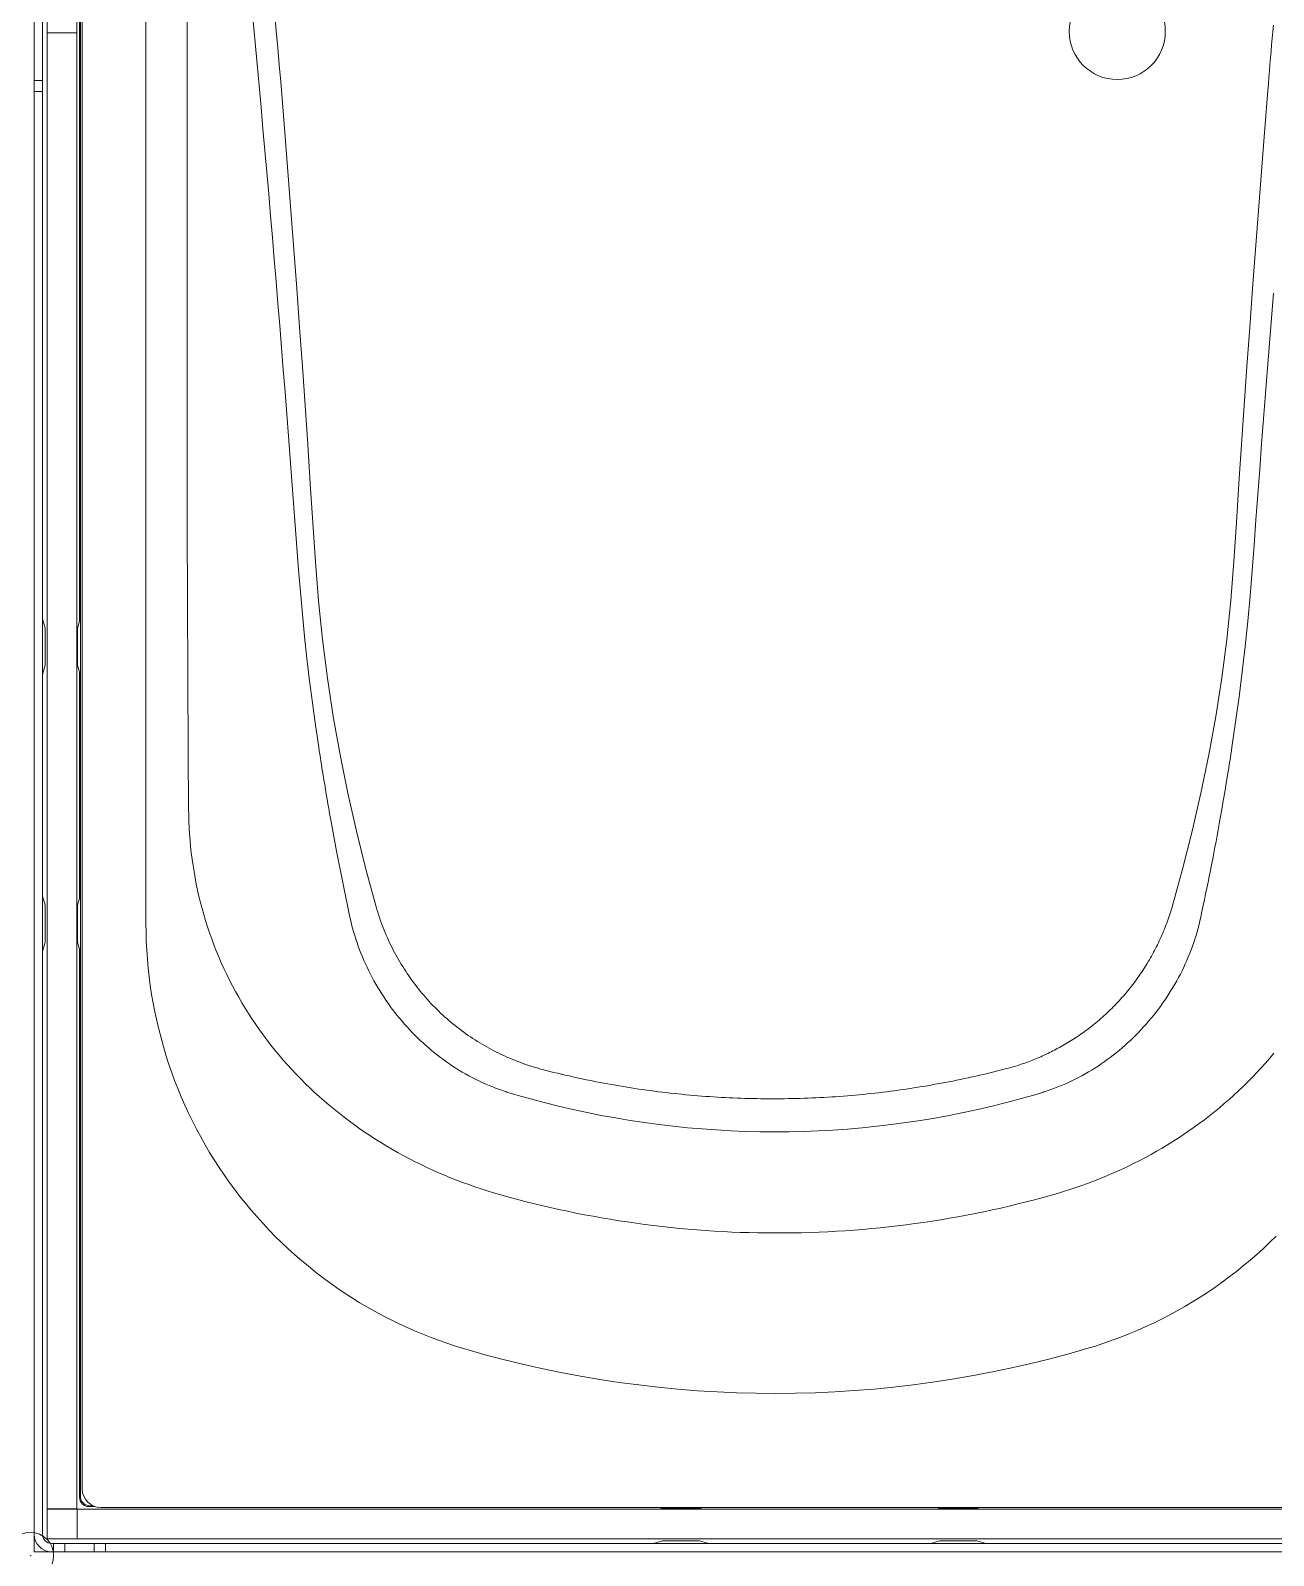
# Model space of a CAD drawing. Units: millimetres at full size, sheet at 1:50. Extents: x -18962 to 31470, y -20980 to 29837.
# Drawn here: x -18445 to -17772, y 20502 to 21327 of the extents above; entities that cross this region are included whole.
import ezdxf

# ---------------------------------------------------------------- set-up
doc = ezdxf.new("R2010")
doc.units = ezdxf.units.MM
doc.header["$LTSCALE"] = 50
doc.header["$PDMODE"] = 32
doc.header["$PDSIZE"] = 25
doc.linetypes.add('DASHED1', pattern=[1.8, 1.2, -0.6])
for name, color, linetype, lineweight in [('0-0', 4, 'DASHED1', 9), ('0-1', 6, 'Continuous', 9), ('0-4', 6, 'Continuous', 9), ('0-5', 6, 'Continuous', 9), ('0-6', 6, 'Continuous', 9)]:
    doc.layers.add(name, color=color, linetype=linetype, lineweight=lineweight)

# ---------------------------------------------------------------- blocks, each defined once
blk = doc.blocks.new('UB(1)')
at = {"layer": '0-1'}
blk.add_line((-92.8, -4408.5), (3602.2, -4408.5), dxfattribs=at)
for points in [[(3667.2, 3585.3), (3667.2, -4412.2), (3747.2, -4412.2), (3747.2, 3585.3)], [(3747.2, -4413.5), (-2329.1, -4413.5), (-2329.1, -4493.5), (3747.2, -4493.5)]]:
    blk.add_lwpolyline(points, close=True, dxfattribs=at)
blk.add_lwpolyline([(3652.2, -4358.5), (3652.2, 3361.5), (3647.2, 3366.5)], dxfattribs=at)
blk.add_arc((3602.2, -4358.5), 50, 270, 0, dxfattribs=at)
blk.add_point((3792.2, -4538.5), dxfattribs=at)
at = {"layer": '0-4'}
for p, q in [((-1329.1, -4413.5), (3665.9, -4413.5)), ((3665.9, -4413.5), (3665.9, -4493.5)), ((3665.9, -4493.5), (-1329.1, -4493.5))]:
    blk.add_line(p, q, dxfattribs=at)
blk.add_lwpolyline([(3747.2, -4493.5), (3747.2, -4413.5), (-2329.1, -4413.5), (-2329.1, -4493.5)], close=True, dxfattribs=at)
at = {"layer": '0-5'}
for p, q in [((3667.2, -417.2), (3747.2, -417.2)), ((3667.2, -4412.2), (3667.2, -417.2)), ((3747.2, -417.2), (3747.2, -4412.2)), ((3667.2, -4412.2), (3747.2, -4412.2))]:
    blk.add_line(p, q, dxfattribs=at)
blk.add_lwpolyline([(3747.2, 3585.3), (3667.2, 3585.3), (3667.2, -4412.2), (3747.2, -4412.2)], close=True, dxfattribs=at)
at = {"layer": '0-6'}
for p, q in [((3782.2, 3701.5), (3782.2, -4528.5)), ((3759.7, 3654), (3759.7, -413.5)), ((3782.2, 3654), (3782.2, -413.5)), ((3652.2, -4358.5), (3652.2, 3361.5)), ((3652.2, 3361.5), (3652.2, -4358.5)), ((3657.4, 3369), (3657.4, -413.5)), ((3659.7, 1183.6), (3659.7, -413.5)), ((3368.7, -126), (3368.8, -413.5)), ((3480.1, -413.5), (3480, -126)), ((3127.2, -412), (3131.1, -366.2)), ((430, -396.4), (431.6, -414)), ((3123.2, -457.8), (3127.2, -412)), ((3190.1, -385.2), (3184.6, -443.5)), ((431.6, -414), (433.2, -431.7)), ((433.2, -431.7), (434.7, -449.3)), ((434.7, -449.3), (436.2, -467)), ((3184.6, -443.5), (3179.2, -501.6)), ((3368.8, -413.5), (3368.8, -638.5)), ((3480, -1423.5), (3480.1, -413.5)), ((3657.4, -4378.7), (3657.4, -413.5)), ((3659.7, -2010.5), (3659.7, -413.5)), ((3759.7, -4481), (3759.7, -413.5)), ((3782.2, -4481), (3782.2, -413.5)), ((436.2, -467), (437.7, -484.8)), ((437.7, -484.8), (439.2, -502.5)), ((3119.3, -503.6), (3123.2, -457.8)), ((439.2, -502.5), (440.6, -520.3)), ((440.6, -520.3), (442, -538)), ((3115.4, -549.4), (3119.3, -503.6)), ((3179.2, -501.6), (3173.9, -559.8)), ((442, -538), (443.3, -555.7)), ((443.3, -555.7), (444.7, -573.4)), ((444.7, -573.4), (447.4, -607.7)), ((3111.6, -595.2), (3115.4, -549.4)), ((3173.9, -559.8), (3168.6, -618.1)), ((3759.7, -546), (3782.2, -546)), ((3759.7, -576), (3782.2, -576)), ((447.4, -607.7), (450, -642.1)), ((3107.9, -641), (3111.6, -595.2)), ((3168.6, -618.1), (3163.3, -676.7)), ((450, -642.1), (452.8, -676.7)), ((3104.2, -686.8), (3107.9, -641)), ((3368.8, -638.5), (3368.7, -1423.5)), ((452.8, -676.7), (453.6, -687)), ((453.6, -687), (462, -792.5)), ((3095.9, -792.4), (3104.2, -686.8)), ((3163.3, -676.7), (3158.1, -735.3)), ((3158.1, -735.3), (3152.9, -794.2)), ((462, -792.5), (470.2, -898.1)), ((3087.7, -898), (3095.9, -792.4)), ((3152.9, -794.2), (3147.8, -853.1)), ((3147.8, -853.1), (3142.7, -912.3)), ((470.2, -898.1), (478.3, -1003.7)), ((3079.7, -1003.6), (3087.7, -898)), ((3142.7, -912.3), (3137.7, -971.5)), ((3137.7, -971.5), (3132.7, -1030.9)), ((478.3, -1003.7), (486.1, -1109.3)), ((3071.9, -1109.3), (3079.7, -1003.6)), ((3132.7, -1030.9), (3127.7, -1090.4)), ((486.1, -1109.3), (493.8, -1214.9)), ((3064.3, -1214.9), (3071.9, -1109.3)), ((3127.7, -1090.4), (3122.8, -1150)), ((434.8, -1189.2), (429.2, -1121.4)), ((3122.8, -1150), (3117.9, -1209.6)), ((440.3, -1257.1), (434.8, -1189.2)), ((493.8, -1214.9), (501.3, -1320.4)), ((3056.8, -1320.5), (3064.3, -1214.9)), ((3117.9, -1209.6), (3113.1, -1269.4)), ((445.7, -1325.1), (440.3, -1257.1)), ((3113.1, -1269.4), (3108.3, -1329.3)), ((501.3, -1320.4), (508.7, -1426)), ((3049.5, -1426.2), (3056.8, -1320.5)), ((451.1, -1393.3), (445.7, -1325.1)), ((3108.3, -1329.3), (3103.6, -1389.2)), ((456.4, -1461.5), (451.1, -1393.3)), ((3103.6, -1389.2), (3098.9, -1449.3)), ((508.7, -1426), (515.9, -1531.6)), ((3042.3, -1531.8), (3049.5, -1426.2)), ((3368.7, -1423.5), (3368.6, -1486)), ((461.7, -1529.8), (456.4, -1461.5)), ((3098.9, -1449.3), (3094.2, -1509.3)), ((3094.2, -1509.3), (3089.6, -1569.4)), ((3368.6, -1486), (3368.6, -1548.5)), ((466.9, -1598.3), (461.7, -1529.8)), ((515.9, -1531.6), (523, -1637.2)), ((3035.3, -1637.4), (3042.3, -1531.8)), ((3368.4, -1752.4), (3368.6, -1548.5)), ((472.1, -1666.8), (466.9, -1598.3)), ((3089.6, -1569.4), (3085, -1629.5)), ((523, -1637.2), (529.9, -1742.8)), ((3028.3, -1743), (3035.3, -1637.4)), ((3085, -1629.5), (3080.5, -1689.7)), ((477.3, -1735.4), (472.1, -1666.8)), ((3080.5, -1689.7), (3076, -1749.9)), ((482.3, -1804.1), (477.3, -1735.4)), ((529.9, -1742.8), (536.8, -1848.4)), ((3021.5, -1848.7), (3028.3, -1743)), ((3076, -1749.9), (3071.6, -1810)), ((3367.9, -1956.2), (3368.4, -1752.4)), ((487.4, -1872.7), (482.3, -1804.1)), ((3071.6, -1810), (3067.1, -1870.3)), ((536.8, -1848.4), (545, -1953.8)), ((3013.4, -1954.1), (3021.5, -1848.7)), ((493, -1941.3), (487.4, -1872.7)), ((3067.1, -1870.3), (3062.2, -1930.5)), ((3062.2, -1930.5), (3056.8, -1990.6)), ((499.4, -2009.8), (493, -1941.3)), ((545, -1953.8), (555.9, -2058.8)), ((3002.6, -2059.1), (3013.4, -1954.1)), ((3367, -2160), (3367.9, -1956.2)), ((506.5, -2078.2), (499.4, -2009.8)), ((3056.8, -1990.6), (3050.8, -2050.8)), ((3664.7, -2028.5), (3657.7, -2003.5)), ((3752.2, -2028.5), (3759.7, -2003.5)), ((555.9, -2058.8), (569.4, -2163.4)), ((2989.2, -2163.7), (3002.6, -2059.1)), ((3050.8, -2050.8), (3044.3, -2110.9)), ((3664.7, -2028.5), (3664.7, -2128.5)), ((514.3, -2146.5), (506.5, -2078.2)), ((3044.3, -2110.9), (3037.1, -2170.9)), ((3664.7, -2128.5), (3657.7, -2153.5)), ((3752.2, -2128.5), (3759.7, -2153.5)), ((522.8, -2214.8), (514.3, -2146.5)), ((569.4, -2163.4), (585.7, -2267.6)), ((2973.1, -2267.9), (2989.2, -2163.7)), ((3037.1, -2170.9), (3029.5, -2231)), ((3365.9, -2363.5), (3367, -2160)), ((3659.7, -2760.5), (3659.7, -2146.4)), ((532, -2282.9), (522.8, -2214.8)), ((585.7, -2267.6), (604.6, -2371.5)), ((2954.4, -2371.6), (2973.1, -2267.9)), ((3029.5, -2231), (3021.2, -2291)), ((541.9, -2351), (532, -2282.9)), ((3021.2, -2291), (3012.4, -2351)), ((543.3, -2360.4), (541.9, -2351)), ((3012.4, -2351), (3011, -2360.4)), ((544.8, -2369.8), (543.3, -2360.4)), ((546.2, -2379.1), (544.8, -2369.8)), ((547.7, -2388.5), (546.2, -2379.1)), ((549.2, -2397.9), (547.7, -2388.5)), ((604.6, -2371.5), (626, -2474.9)), ((2933.5, -2475), (2954.4, -2371.6)), ((3006.7, -2388.5), (3005.2, -2397.9)), ((3008.1, -2379.1), (3006.7, -2388.5)), ((3009.6, -2369.8), (3008.1, -2379.1)), ((3011, -2360.4), (3009.6, -2369.8)), ((3365.8, -2380.6), (3365.6, -2397.7)), ((3365.9, -2363.5), (3365.8, -2380.6)), ((550.7, -2407.3), (549.2, -2397.9)), ((552.2, -2416.6), (550.7, -2407.3)), ((553.7, -2426), (552.2, -2416.6)), ((557.5, -2449.3), (553.7, -2426)), ((3000.7, -2426), (2998.5, -2439)), ((3002.2, -2416.6), (3000.7, -2426)), ((3003.7, -2407.3), (3002.2, -2416.6)), ((3005.2, -2397.9), (3003.7, -2407.3)), ((3365.3, -2432), (3365.2, -2449.1)), ((3365.5, -2414.9), (3365.3, -2432)), ((3365.6, -2397.7), (3365.5, -2414.9)), ((561.4, -2472.6), (557.5, -2449.3)), ((565.4, -2495.9), (561.4, -2472.6)), ((626, -2474.9), (649.6, -2578)), ((2910.3, -2578), (2933.5, -2475)), ((2994.2, -2465), (2992, -2478.1)), ((2996.4, -2452), (2994.2, -2465)), ((2998.5, -2439), (2996.4, -2452)), ((3365, -2466.2), (3364.8, -2483.3)), ((3365.2, -2449.1), (3365, -2466.2)), ((569.4, -2519.2), (565.4, -2495.9)), ((2985.3, -2517), (2983.1, -2530)), ((2987.6, -2504.1), (2985.3, -2517)), ((2989.8, -2491.1), (2987.6, -2504.1)), ((2992, -2478.1), (2989.8, -2491.1)), ((3364.4, -2517.5), (3364.2, -2534.6)), ((3364.6, -2500.4), (3364.4, -2517.5)), ((3364.8, -2483.3), (3364.6, -2500.4)), ((573.5, -2542.4), (569.4, -2519.2)), ((576.3, -2558.2), (573.5, -2542.4)), ((579.2, -2574.1), (576.3, -2558.2)), ((2980.8, -2543), (2964.2, -2632.5)), ((2983.1, -2530), (2980.8, -2543)), ((3363.7, -2551.7), (3363, -2568.8)), ((3364.2, -2534.6), (3363.7, -2551.7)), ((582.1, -2589.9), (579.2, -2574.1)), ((585.1, -2605.8), (582.1, -2589.9)), ((649.6, -2578), (675.5, -2680.8)), ((2884.9, -2680.7), (2910.3, -2578)), ((3361.9, -2585.8), (3360.6, -2602.9)), ((3363, -2568.8), (3361.9, -2585.8)), ((588.1, -2621.6), (585.1, -2605.8)), ((591.1, -2637.4), (588.1, -2621.6)), ((594.1, -2653.2), (591.1, -2637.4)), ((2964.2, -2632.5), (2946.6, -2721.7)), ((3357.2, -2636.8), (3355, -2653.8)), ((3359, -2619.9), (3357.2, -2636.8)), ((3360.6, -2602.9), (3359, -2619.9)), ((597.2, -2669), (594.1, -2653.2)), ((600.3, -2684.8), (597.2, -2669)), ((675.5, -2680.8), (703.9, -2783.2)), ((2857.1, -2783), (2884.9, -2680.7)), ((3352.6, -2670.7), (3349.9, -2687.5)), ((3355, -2653.8), (3352.6, -2670.7)), ((603.5, -2700.5), (600.3, -2684.8)), ((606.6, -2716.3), (603.5, -2700.5)), ((609.8, -2732.1), (606.6, -2716.3)), ((2946.6, -2721.7), (2928, -2810.6)), ((3343.7, -2721.1), (3340.2, -2737.8)), ((3347, -2704.3), (3343.7, -2721.1)), ((3349.9, -2687.5), (3347, -2704.3)), ((613.1, -2747.8), (609.8, -2732.1)), ((616.4, -2763.5), (613.1, -2747.8)), ((619.7, -2779.3), (616.4, -2763.5)), ((3336.4, -2754.4), (3332.4, -2771)), ((3340.2, -2737.8), (3336.4, -2754.4)), ((3664.7, -2778.5), (3657.7, -2753.5)), ((3752.2, -2778.5), (3759.7, -2753.5)), ((623, -2795), (619.7, -2779.3)), ((626.4, -2810.7), (623, -2795)), ((703.9, -2783.2), (705.5, -2788.7)), ((705.5, -2788.7), (707.2, -2794.2)), ((707.2, -2794.2), (709, -2799.7)), ((709, -2799.7), (710.8, -2805.2)), ((710.8, -2805.2), (712.6, -2810.7)), ((2848.3, -2811.2), (2850.6, -2804.2)), ((2850.6, -2804.2), (2852.8, -2797.2)), ((2852.8, -2797.2), (2855, -2790.1)), ((2855, -2790.1), (2857.1, -2783)), ((3323.4, -2803.9), (3318.5, -2820.2)), ((3328, -2787.5), (3323.4, -2803.9)), ((3332.4, -2771), (3328, -2787.5)), ((3664.7, -2778.5), (3664.7, -2878.5)), ((628.6, -2820.6), (626.4, -2810.7)), ((631, -2830.6), (628.6, -2820.6)), ((633.5, -2840.5), (631, -2830.6)), ((636.3, -2850.3), (633.5, -2840.5)), ((712.6, -2810.7), (714.5, -2816.1)), ((714.5, -2816.1), (716.4, -2821.6)), ((716.4, -2821.6), (718.4, -2827)), ((718.4, -2827), (720.5, -2832.4)), ((720.5, -2832.4), (722.5, -2837.8)), ((722.5, -2837.8), (724.7, -2843.1)), ((724.7, -2843.1), (726.9, -2848.5)), ((2832.7, -2852.7), (2835.5, -2845.9)), ((2835.5, -2845.9), (2838.2, -2839)), ((2838.2, -2839), (2840.8, -2832.1)), ((2840.8, -2832.1), (2843.4, -2825.2)), ((2843.4, -2825.2), (2845.9, -2818.2)), ((2845.9, -2818.2), (2848.3, -2811.2)), ((2920.8, -2840.4), (2918.1, -2850.3)), ((2923.4, -2830.5), (2920.8, -2840.4)), ((2925.8, -2820.5), (2923.4, -2830.5)), ((2928, -2810.6), (2925.8, -2820.5)), ((3313.4, -2836.5), (3307.8, -2853)), ((3318.5, -2820.2), (3313.4, -2836.5)), ((3479.7, -2851.9), (3479.9, -2827.7)), ((639.2, -2860.2), (636.3, -2850.3)), ((642.2, -2870), (639.2, -2860.2)), ((645.4, -2879.7), (642.2, -2870)), ((648.8, -2889.4), (645.4, -2879.7)), ((726.9, -2848.5), (729.1, -2853.8)), ((729.1, -2853.8), (731.4, -2859.1)), ((731.4, -2859.1), (733.7, -2864.4)), ((733.7, -2864.4), (736.1, -2869.6)), ((736.1, -2869.6), (738.5, -2874.9)), ((738.5, -2874.9), (741, -2880.1)), ((741, -2880.1), (743.5, -2885.3)), ((743.5, -2885.3), (746, -2890.5)), ((2814.2, -2893.1), (2817.5, -2886.4)), ((2817.5, -2886.4), (2820.7, -2879.8)), ((2820.7, -2879.8), (2823.8, -2873.1)), ((2823.8, -2873.1), (2826.8, -2866.3)), ((2826.8, -2866.3), (2829.8, -2859.6)), ((2829.8, -2859.6), (2832.7, -2852.7)), ((2908.9, -2879.7), (2905.6, -2889.4)), ((2912.2, -2869.9), (2908.9, -2879.7)), ((2915.2, -2860.1), (2912.2, -2869.9)), ((2918.1, -2850.3), (2915.2, -2860.1)), ((3295.9, -2885.7), (3289.6, -2901.9)), ((3302, -2869.4), (3295.9, -2885.7)), ((3307.8, -2853), (3302, -2869.4)), ((3477.8, -2900), (3479, -2876)), ((3479, -2876), (3479.7, -2851.9)), ((3664.7, -2878.5), (3657.7, -2903.5)), ((3752.2, -2878.5), (3759.7, -2903.5)), ((652.4, -2899.1), (648.8, -2889.4)), ((656.1, -2908.6), (652.4, -2899.1)), ((660, -2918.2), (656.1, -2908.6)), ((664, -2927.6), (660, -2918.2)), ((668.2, -2937), (664, -2927.6)), ((746, -2890.5), (748.6, -2895.6)), ((748.6, -2895.6), (751.3, -2900.7)), ((751.3, -2900.7), (754, -2905.8)), ((754, -2905.8), (756.7, -2910.9)), ((756.7, -2910.9), (759.5, -2915.9)), ((759.5, -2915.9), (762.4, -2921)), ((762.4, -2921), (765.3, -2926)), ((765.3, -2926), (768.2, -2930.9)), ((2793, -2932), (2796.7, -2925.6)), ((2796.7, -2925.6), (2800.3, -2919.2)), ((2800.3, -2919.2), (2803.9, -2912.7)), ((2803.9, -2912.7), (2807.4, -2906.2)), ((2807.4, -2906.2), (2810.8, -2899.7)), ((2810.8, -2899.7), (2814.2, -2893.1)), ((2890.4, -2927.6), (2886.2, -2937)), ((2894.4, -2918.1), (2890.4, -2927.6)), ((2898.3, -2908.6), (2894.4, -2918.1)), ((2902, -2899), (2898.3, -2908.6)), ((2905.6, -2889.4), (2902, -2899)), ((3282.9, -2918), (3276, -2934)), ((3289.6, -2901.9), (3282.9, -2918)), ((3473.9, -2948.1), (3476.1, -2924.1)), ((3476.1, -2924.1), (3477.8, -2900)), ((3659.7, -4381), (3659.7, -2896.4)), ((672.5, -2946.4), (668.2, -2937)), ((677, -2955.6), (672.5, -2946.4)), ((681.6, -2964.8), (677, -2955.6)), ((686.4, -2973.9), (681.6, -2964.8)), ((768.2, -2930.9), (771.2, -2935.9)), ((771.2, -2935.9), (774.2, -2940.8)), ((774.2, -2940.8), (777.2, -2945.7)), ((777.2, -2945.7), (780.3, -2950.5)), ((780.3, -2950.5), (783.5, -2955.4)), ((783.5, -2955.4), (786.7, -2960.2)), ((786.7, -2960.2), (789.9, -2965)), ((789.9, -2965), (793.2, -2969.7)), ((793.2, -2969.7), (796.5, -2974.4)), ((2764.8, -2975.4), (2769.1, -2969.4)), ((2769.1, -2969.4), (2773.2, -2963.2)), ((2773.2, -2963.2), (2777.3, -2957.1)), ((2777.3, -2957.1), (2781.3, -2950.9)), ((2781.3, -2950.9), (2785.3, -2944.6)), ((2785.3, -2944.6), (2789.2, -2938.3)), ((2789.2, -2938.3), (2793, -2932)), ((2872.8, -2964.8), (2868, -2973.9)), ((2877.4, -2955.6), (2872.8, -2964.8)), ((2881.9, -2946.3), (2877.4, -2955.6)), ((2886.2, -2937), (2881.9, -2946.3)), ((3261.4, -2965.6), (3253.7, -2981.2)), ((3268.8, -2949.9), (3261.4, -2965.6)), ((3276, -2934), (3268.8, -2949.9)), ((3471.2, -2972.1), (3473.9, -2948.1)), ((691.3, -2982.9), (686.4, -2973.9)), ((696.3, -2991.9), (691.3, -2982.9)), ((701.5, -3000.8), (696.3, -2991.9)), ((706.9, -3009.6), (701.5, -3000.8)), ((712.3, -3018.3), (706.9, -3009.6)), ((796.5, -2974.4), (799.9, -2979.1)), ((799.9, -2979.1), (803.3, -2983.8)), ((803.3, -2983.8), (806.7, -2988.4)), ((806.7, -2988.4), (810.2, -2993)), ((810.2, -2993), (813.7, -2997.5)), ((813.7, -2997.5), (817.3, -3002.1)), ((817.3, -3002.1), (820.9, -3006.6)), ((820.9, -3006.6), (824.6, -3011)), ((824.6, -3011), (828.3, -3015.5)), ((2733.3, -3016.4), (2738, -3010.7)), ((2738, -3010.7), (2742.6, -3005)), ((2742.6, -3005), (2747.2, -2999.1)), ((2747.2, -2999.1), (2751.7, -2993.3)), ((2751.7, -2993.3), (2756.2, -2987.4)), ((2756.2, -2987.4), (2760.5, -2981.4)), ((2760.5, -2981.4), (2764.8, -2975.4)), ((2847.5, -3009.5), (2842, -3018.2)), ((2852.8, -3000.7), (2847.5, -3009.5)), ((2858, -2991.9), (2852.8, -3000.7)), ((2863.1, -2982.9), (2858, -2991.9)), ((2868, -2973.9), (2863.1, -2982.9)), ((3237.5, -3012), (3229, -3027.2)), ((3245.7, -2996.7), (3237.5, -3012)), ((3253.7, -2981.2), (3245.7, -2996.7)), ((3464.5, -3019.8), (3468.1, -2996)), ((3468.1, -2996), (3471.2, -2972.1)), ((718, -3026.9), (712.3, -3018.3)), ((723.7, -3035.4), (718, -3026.9)), ((729.6, -3043.8), (723.7, -3035.4)), ((735.5, -3052.2), (729.6, -3043.8)), ((741.7, -3060.4), (735.5, -3052.2)), ((828.3, -3015.5), (832, -3019.9)), ((832, -3019.9), (835.8, -3024.2)), ((835.8, -3024.2), (839.6, -3028.5)), ((839.6, -3028.5), (843.4, -3032.8)), ((843.4, -3032.8), (847.3, -3037.1)), ((847.3, -3037.1), (851.2, -3041.3)), ((851.2, -3041.3), (855.2, -3045.5)), ((855.2, -3045.5), (859.2, -3049.7)), ((859.2, -3049.7), (863.2, -3053.8)), ((863.2, -3053.8), (867.3, -3057.9)), ((2698.5, -3054.7), (2703.7, -3049.4)), ((2703.7, -3049.4), (2708.8, -3044)), ((2708.8, -3044), (2713.8, -3038.6)), ((2713.8, -3038.6), (2718.8, -3033.1)), ((2718.8, -3033.1), (2723.7, -3027.6)), ((2723.7, -3027.6), (2728.5, -3022)), ((2728.5, -3022), (2733.3, -3016.4)), ((2818.8, -3052.1), (2812.7, -3060.4)), ((2824.8, -3043.8), (2818.8, -3052.1)), ((2830.7, -3035.4), (2824.8, -3043.8)), ((2836.4, -3026.8), (2830.7, -3035.4)), ((2842, -3018.2), (2836.4, -3026.8)), ((3220.3, -3042.3), (3211.3, -3057.2)), ((3229, -3027.2), (3220.3, -3042.3)), ((3455.8, -3067.2), (3460.4, -3043.6)), ((3460.4, -3043.6), (3464.5, -3019.8)), ((747.9, -3068.5), (741.7, -3060.4)), ((754.3, -3076.6), (747.9, -3068.5)), ((760.7, -3084.5), (754.3, -3076.6)), ((767.3, -3092.4), (760.7, -3084.5)), ((774.1, -3100.1), (767.3, -3092.4)), ((867.3, -3057.9), (871.4, -3061.9)), ((871.4, -3061.9), (875.6, -3065.9)), ((875.6, -3065.9), (879.8, -3069.9)), ((879.8, -3069.9), (884, -3073.8)), ((884, -3073.8), (888.2, -3077.7)), ((888.2, -3077.7), (892.5, -3081.5)), ((892.5, -3081.5), (896.9, -3085.3)), ((896.9, -3085.3), (901.2, -3089.1)), ((901.2, -3089.1), (905.6, -3092.8)), ((905.6, -3092.8), (910, -3096.5)), ((2649.4, -3099.5), (2655.1, -3094.8)), ((2655.1, -3094.8), (2660.7, -3090)), ((2660.7, -3090), (2666.3, -3085.1)), ((2666.3, -3085.1), (2671.8, -3080.2)), ((2671.8, -3080.2), (2677.3, -3075.2)), ((2677.3, -3075.2), (2682.7, -3070.2)), ((2682.7, -3070.2), (2688, -3065.1)), ((2688, -3065.1), (2693.3, -3059.9)), ((2693.3, -3059.9), (2698.5, -3054.7)), ((2787, -3092.4), (2780.3, -3100.1)), ((2793.6, -3084.5), (2787, -3092.4)), ((2800.1, -3076.6), (2793.6, -3084.5)), ((2806.5, -3068.5), (2800.1, -3076.6)), ((2812.7, -3060.4), (2806.5, -3068.5)), ((3192.6, -3086.5), (3182.9, -3101)), ((3202.1, -3071.9), (3192.6, -3086.5)), ((3211.3, -3057.2), (3202.1, -3071.9)), ((3445.2, -3114.3), (3450.8, -3090.8)), ((3450.8, -3090.8), (3455.8, -3067.2)), ((780.9, -3107.7), (774.1, -3100.1)), ((787.8, -3115.2), (780.9, -3107.7)), ((794.9, -3122.6), (787.8, -3115.2)), ((802, -3129.9), (794.9, -3122.6)), ((809.3, -3137.1), (802, -3129.9)), ((910, -3096.5), (914, -3099.8)), ((914, -3099.8), (918.1, -3103)), ((918.1, -3103), (922.1, -3106.3)), ((922.1, -3106.3), (926.2, -3109.4)), ((926.2, -3109.4), (930.3, -3112.6)), ((930.3, -3112.6), (934.4, -3115.7)), ((934.4, -3115.7), (938.6, -3118.8)), ((938.6, -3118.8), (942.7, -3121.8)), ((942.7, -3121.8), (946.9, -3124.8)), ((946.9, -3124.8), (951.2, -3127.8)), ((951.2, -3127.8), (955.4, -3130.7)), ((955.4, -3130.7), (959.7, -3133.6)), ((959.7, -3133.6), (964, -3136.5)), ((964, -3136.5), (968.3, -3139.3)), ((2595.9, -3139), (2602, -3134.9)), ((2602, -3134.9), (2608.1, -3130.7)), ((2608.1, -3130.7), (2614.2, -3126.4)), ((2614.2, -3126.4), (2620.2, -3122.1)), ((2620.2, -3122.1), (2626.1, -3117.7)), ((2626.1, -3117.7), (2632, -3113.3)), ((2632, -3113.3), (2637.9, -3108.8)), ((2637.9, -3108.8), (2643.7, -3104.2)), ((2643.7, -3104.2), (2649.4, -3099.5)), ((2752.3, -3129.9), (2745.1, -3137.1)), ((2759.5, -3122.6), (2752.3, -3129.9)), ((2766.5, -3115.2), (2759.5, -3122.6)), ((2773.5, -3107.7), (2766.5, -3115.2)), ((2780.3, -3100.1), (2773.5, -3107.7)), ((3162.8, -3129.4), (3152.3, -3143.3)), ((3172.9, -3115.3), (3162.8, -3129.4)), ((3182.9, -3101), (3172.9, -3115.3)), ((3439.2, -3137.6), (3445.2, -3114.3)), ((816.6, -3144.2), (809.3, -3137.1)), ((824.1, -3151.1), (816.6, -3144.2)), ((831.7, -3157.9), (824.1, -3151.1)), ((839.3, -3164.6), (831.7, -3157.9)), ((847.1, -3171.2), (839.3, -3164.6)), ((855, -3177.6), (847.1, -3171.2)), ((862.9, -3184), (855, -3177.6)), ((968.3, -3139.3), (972.7, -3142.1)), ((972.7, -3142.1), (977, -3144.9)), ((977, -3144.9), (981.4, -3147.6)), ((981.4, -3147.6), (985.8, -3150.3)), ((985.8, -3150.3), (990.2, -3153)), ((990.2, -3153), (994.7, -3155.6)), ((994.7, -3155.6), (999.2, -3158.2)), ((999.2, -3158.2), (1003.7, -3160.7)), ((1003.7, -3160.7), (1008.2, -3163.2)), ((1008.2, -3163.2), (1012.7, -3165.7)), ((1012.7, -3165.7), (1017.3, -3168.1)), ((1017.3, -3168.1), (1021.9, -3170.5)), ((1021.9, -3170.5), (1026.4, -3172.9)), ((1026.4, -3172.9), (1031.1, -3175.2)), ((1031.1, -3175.2), (1035.7, -3177.5)), ((1035.7, -3177.5), (1040.3, -3179.7)), ((2525.3, -3179.2), (2531.9, -3176)), ((2531.9, -3176), (2538.5, -3172.6)), ((2538.5, -3172.6), (2545.1, -3169.2)), ((2545.1, -3169.2), (2551.6, -3165.6)), ((2551.6, -3165.6), (2558, -3162.1)), ((2558, -3162.1), (2564.4, -3158.4)), ((2564.4, -3158.4), (2570.8, -3154.6)), ((2570.8, -3154.6), (2577.1, -3150.8)), ((2577.1, -3150.8), (2583.4, -3147)), ((2583.4, -3147), (2589.7, -3143)), ((2589.7, -3143), (2595.9, -3139)), ((2699.4, -3177.7), (2691.4, -3184)), ((2707.3, -3171.2), (2699.4, -3177.7)), ((2715, -3164.6), (2707.3, -3171.2)), ((2722.7, -3157.9), (2715, -3164.6)), ((2730.3, -3151.1), (2722.7, -3157.9)), ((2737.7, -3144.2), (2730.3, -3151.1)), ((2745.1, -3137.1), (2737.7, -3144.2)), ((3130.8, -3170.7), (3119.8, -3184.2)), ((3141.7, -3157.1), (3130.8, -3170.7)), ((3152.3, -3143.3), (3141.7, -3157.1)), ((3425.9, -3184), (3432.8, -3160.9)), ((3432.8, -3160.9), (3439.2, -3137.6)), ((428.6, -3178.8), (439.8, -3192.2)), ((439.8, -3192.2), (451.3, -3205.5)), ((451.3, -3205.5), (462.9, -3218.5)), ((462.9, -3218.5), (474.7, -3231.4)), ((871, -3190.2), (862.9, -3184)), ((879.1, -3196.2), (871, -3190.2)), ((887.4, -3202.2), (879.1, -3196.2)), ((895.7, -3208), (887.4, -3202.2)), ((904.2, -3213.6), (895.7, -3208)), ((912.7, -3219.2), (904.2, -3213.6)), ((921.4, -3224.6), (912.7, -3219.2)), ((1040.3, -3179.7), (1045, -3182)), ((1045, -3182), (1049.7, -3184.1)), ((1049.7, -3184.1), (1054.4, -3186.3)), ((1054.4, -3186.3), (1059.1, -3188.4)), ((1059.1, -3188.4), (1063.9, -3190.4)), ((1063.9, -3190.4), (1068.6, -3192.4)), ((1068.6, -3192.4), (1073.4, -3194.4)), ((1073.4, -3194.4), (1078.2, -3196.4)), ((1078.2, -3196.4), (1083, -3198.3)), ((1083, -3198.3), (1087.8, -3200.1)), ((1087.8, -3200.1), (1092.6, -3201.9)), ((1092.6, -3201.9), (1097.5, -3203.7)), ((1097.5, -3203.7), (1102.3, -3205.5)), ((1102.3, -3205.5), (1107.2, -3207.2)), ((1107.2, -3207.2), (1112.1, -3208.8)), ((1112.1, -3208.8), (1117, -3210.5)), ((1117, -3210.5), (1121.9, -3212)), ((1121.9, -3212), (1126.9, -3213.6)), ((1126.9, -3213.6), (1131.8, -3215.1)), ((1131.8, -3215.1), (1136.8, -3216.6)), ((1136.8, -3216.6), (1141.7, -3218)), ((1141.7, -3218), (1146.7, -3219.4)), ((1146.7, -3219.4), (1151.7, -3220.7)), ((2414.9, -3221), (2422, -3219)), ((2422, -3219), (2429.1, -3216.9)), ((2429.1, -3216.9), (2436.1, -3214.8)), ((2436.1, -3214.8), (2443.2, -3212.5)), ((2443.2, -3212.5), (2450.2, -3210.2)), ((2450.2, -3210.2), (2457.2, -3207.8)), ((2457.2, -3207.8), (2464.1, -3205.3)), ((2464.1, -3205.3), (2471.1, -3202.7)), ((2471.1, -3202.7), (2478, -3200)), ((2478, -3200), (2484.8, -3197.3)), ((2484.8, -3197.3), (2491.7, -3194.5)), ((2491.7, -3194.5), (2498.5, -3191.6)), ((2498.5, -3191.6), (2505.2, -3188.6)), ((2505.2, -3188.6), (2512, -3185.6)), ((2512, -3185.6), (2518.7, -3182.4)), ((2518.7, -3182.4), (2525.3, -3179.2)), ((2641.7, -3219.2), (2633.1, -3224.6)), ((2650.2, -3213.7), (2641.7, -3219.2)), ((2658.7, -3208), (2650.2, -3213.7)), ((2667, -3202.2), (2658.7, -3208)), ((2675.2, -3196.3), (2667, -3202.2)), ((2683.4, -3190.2), (2675.2, -3196.3)), ((2691.4, -3184), (2683.4, -3190.2)), ((3097, -3210.5), (3085.2, -3223.4)), ((3108.5, -3197.4), (3097, -3210.5)), ((3119.8, -3184.2), (3108.5, -3197.4)), ((3410.6, -3229.7), (3418.5, -3206.9)), ((3418.5, -3206.9), (3425.9, -3184)), ((474.7, -3231.4), (486.8, -3244)), ((486.8, -3244), (499, -3256.4)), ((499, -3256.4), (511.4, -3268.7)), ((930.1, -3229.8), (921.4, -3224.6)), ((938.9, -3234.9), (930.1, -3229.8)), ((947.8, -3239.9), (938.9, -3234.9)), ((956.8, -3244.7), (947.8, -3239.9)), ((965.9, -3249.4), (956.8, -3244.7)), ((975.1, -3253.9), (965.9, -3249.4)), ((984.3, -3258.2), (975.1, -3253.9)), ((993.7, -3262.4), (984.3, -3258.2)), ((1151.7, -3220.7), (1162, -3223.4)), ((1162, -3223.4), (1172.3, -3226)), ((1172.3, -3226), (1182.7, -3228.6)), ((1182.7, -3228.6), (1193, -3231.2)), ((1193, -3231.2), (1203.4, -3233.7)), ((1203.4, -3233.7), (1213.8, -3236.2)), ((1213.8, -3236.2), (1224.2, -3238.6)), ((1224.2, -3238.6), (1234.6, -3241)), ((1234.6, -3241), (1245, -3243.3)), ((1245, -3243.3), (1255.4, -3245.6)), ((1255.4, -3245.6), (1265.8, -3247.8)), ((1265.8, -3247.8), (1276.3, -3250)), ((1276.3, -3250), (1286.7, -3252.2)), ((1286.7, -3252.2), (1297.2, -3254.3)), ((1297.2, -3254.3), (1307.6, -3256.3)), ((1307.6, -3256.3), (1318.1, -3258.4)), ((1318.1, -3258.4), (1328.6, -3260.3)), ((1328.6, -3260.3), (1339.1, -3262.3)), ((2230.6, -3262), (2241.1, -3260.1)), ((2241.1, -3260.1), (2251.5, -3258.1)), ((2251.5, -3258.1), (2262, -3256)), ((2262, -3256), (2272.5, -3254)), ((2272.5, -3254), (2283, -3251.9)), ((2283, -3251.9), (2293.4, -3249.7)), ((2293.4, -3249.7), (2303.8, -3247.5)), ((2303.8, -3247.5), (2314.3, -3245.2)), ((2314.3, -3245.2), (2324.7, -3242.9)), ((2324.7, -3242.9), (2335.1, -3240.6)), ((2335.1, -3240.6), (2345.5, -3238.2)), ((2345.5, -3238.2), (2355.9, -3235.8)), ((2355.9, -3235.8), (2366.3, -3233.3)), ((2366.3, -3233.3), (2376.7, -3230.8)), ((2376.7, -3230.8), (2387, -3228.2)), ((2387, -3228.2), (2397.4, -3225.6)), ((2397.4, -3225.6), (2407.7, -3222.9)), ((2407.7, -3222.9), (2414.9, -3221)), ((2570.1, -3258.3), (2560.7, -3262.5)), ((2579.3, -3253.9), (2570.1, -3258.3)), ((2588.5, -3249.4), (2579.3, -3253.9)), ((2597.6, -3244.8), (2588.5, -3249.4)), ((2606.6, -3239.9), (2597.6, -3244.8)), ((2615.5, -3235), (2606.6, -3239.9)), ((2624.3, -3229.9), (2615.5, -3235)), ((2633.1, -3224.6), (2624.3, -3229.9)), ((3061.2, -3248.6), (3048.9, -3260.9)), ((3073.3, -3236.1), (3061.2, -3248.6)), ((3085.2, -3223.4), (3073.3, -3236.1)), ((3393.5, -3274.8), (3402.3, -3252.4)), ((3402.3, -3252.4), (3410.6, -3229.7)), ((511.4, -3268.7), (523.9, -3280.7)), ((523.9, -3280.7), (536.7, -3292.5)), ((536.7, -3292.5), (549.6, -3304.1)), ((1003.1, -3266.5), (993.7, -3262.4)), ((1012.6, -3270.3), (1003.1, -3266.5)), ((1022.2, -3274), (1012.6, -3270.3)), ((1031.9, -3277.6), (1022.2, -3274)), ((1041.6, -3280.9), (1031.9, -3277.6)), ((1041.6, -3280.9), (1044.7, -3281.9)), ((1044.7, -3281.9), (1047.7, -3282.9)), ((1047.7, -3282.9), (1050.8, -3283.9)), ((1050.8, -3283.9), (1053.9, -3284.9)), ((1053.9, -3284.9), (1056.9, -3285.9)), ((1056.9, -3285.9), (1060, -3286.8)), ((1060, -3286.8), (1063.1, -3287.7)), ((1063.1, -3287.7), (1066.2, -3288.7)), ((1066.2, -3288.7), (1069.3, -3289.6)), ((1069.3, -3289.6), (1072.4, -3290.5)), ((1072.4, -3290.5), (1075.5, -3291.4)), ((1075.5, -3291.4), (1078.6, -3292.3)), ((1078.6, -3292.3), (1081.6, -3293.2)), ((1105, -3299.9), (1081.6, -3293.2)), ((1128.4, -3306.3), (1105, -3299.9)), ((1339.1, -3262.3), (1349.6, -3264.1)), ((1349.6, -3264.1), (1360.1, -3266)), ((1360.1, -3266), (1370.6, -3267.8)), ((1370.6, -3267.8), (1381.1, -3269.5)), ((1381.1, -3269.5), (1391.7, -3271.2)), ((1391.7, -3271.2), (1402.2, -3272.9)), ((1402.2, -3272.9), (1412.7, -3274.5)), ((1412.7, -3274.5), (1423.3, -3276.1)), ((1423.3, -3276.1), (1433.8, -3277.6)), ((1433.8, -3277.6), (1444.4, -3279.1)), ((1444.4, -3279.1), (1455, -3280.5)), ((1455, -3280.5), (1465.6, -3281.9)), ((1465.6, -3281.9), (1476.1, -3283.2)), ((1476.1, -3283.2), (1486.7, -3284.5)), ((1486.7, -3284.5), (1497.3, -3285.8)), ((1497.3, -3285.8), (1507.9, -3287)), ((1507.9, -3287), (1518.5, -3288.1)), ((1518.5, -3288.1), (1529.1, -3289.3)), ((1529.1, -3289.3), (1539.8, -3290.3)), ((1539.8, -3290.3), (1550.4, -3291.4)), ((1550.4, -3291.4), (1561, -3292.3)), ((1561, -3292.3), (1571.6, -3293.3)), ((1571.6, -3293.3), (1582.3, -3294.2)), ((1582.3, -3294.2), (1592.9, -3295)), ((1592.9, -3295), (1603.5, -3295.8)), ((1603.5, -3295.8), (1614.2, -3296.6)), ((1614.2, -3296.6), (1624.8, -3297.3)), ((1624.8, -3297.3), (1635.5, -3297.9)), ((1635.5, -3297.9), (1646.1, -3298.5)), ((1646.1, -3298.5), (1656.8, -3299.1)), ((1656.8, -3299.1), (1667.4, -3299.6)), ((1667.4, -3299.6), (1678.1, -3300.1)), ((1678.1, -3300.1), (1688.8, -3300.5)), ((1688.8, -3300.5), (1699.4, -3300.9)), ((1699.4, -3300.9), (1710.1, -3301.3)), ((1710.1, -3301.3), (1720.7, -3301.6)), ((1720.7, -3301.6), (1731.4, -3301.8)), ((1731.4, -3301.8), (1742.1, -3302)), ((1742.1, -3302), (1752.8, -3302.2)), ((1816.8, -3302.2), (1827.4, -3302)), ((1827.4, -3302), (1838.1, -3301.8)), ((1838.1, -3301.8), (1848.8, -3301.5)), ((1848.8, -3301.5), (1859.4, -3301.2)), ((1859.4, -3301.2), (1870.1, -3300.9)), ((1870.1, -3300.9), (1880.8, -3300.5)), ((1880.8, -3300.5), (1891.4, -3300.1)), ((1891.4, -3300.1), (1902.1, -3299.6)), ((1902.1, -3299.6), (1912.8, -3299)), ((1912.8, -3299), (1923.4, -3298.5)), ((1923.4, -3298.5), (1934.1, -3297.9)), ((1934.1, -3297.9), (1944.7, -3297.2)), ((1944.7, -3297.2), (1955.4, -3296.5)), ((1955.4, -3296.5), (1966, -3295.7)), ((1966, -3295.7), (1976.7, -3294.9)), ((1976.7, -3294.9), (1987.3, -3294.1)), ((1987.3, -3294.1), (1997.9, -3293.2)), ((1997.9, -3293.2), (2008.6, -3292.2)), ((2008.6, -3292.2), (2019.2, -3291.2)), ((2019.2, -3291.2), (2029.8, -3290.2)), ((2029.8, -3290.2), (2040.4, -3289.1)), ((2040.4, -3289.1), (2051, -3288)), ((2051, -3288), (2061.6, -3286.8)), ((2061.6, -3286.8), (2072.2, -3285.6)), ((2072.2, -3285.6), (2082.8, -3284.4)), ((2082.8, -3284.4), (2093.4, -3283.1)), ((2093.4, -3283.1), (2104, -3281.7)), ((2104, -3281.7), (2114.6, -3280.3)), ((2114.6, -3280.3), (2125.2, -3278.9)), ((2125.2, -3278.9), (2135.8, -3277.4)), ((2135.8, -3277.4), (2146.3, -3275.9)), ((2146.3, -3275.9), (2156.9, -3274.3)), ((2156.9, -3274.3), (2167.4, -3272.7)), ((2167.4, -3272.7), (2178, -3271)), ((2178, -3271), (2188.5, -3269.3)), ((2188.5, -3269.3), (2199, -3267.5)), ((2199, -3267.5), (2209.5, -3265.7)), ((2209.5, -3265.7), (2220.1, -3263.9)), ((2220.1, -3263.9), (2230.6, -3262)), ((2449.4, -3300), (2426, -3306.4)), ((2472.8, -3293.3), (2449.4, -3300)), ((2472.8, -3293.3), (2475.9, -3292.4)), ((2475.9, -3292.4), (2479, -3291.5)), ((2479, -3291.5), (2482.1, -3290.6)), ((2482.1, -3290.6), (2485.1, -3289.7)), ((2485.1, -3289.7), (2488.2, -3288.8)), ((2488.2, -3288.8), (2491.3, -3287.8)), ((2491.3, -3287.8), (2494.4, -3286.9)), ((2494.4, -3286.9), (2497.5, -3285.9)), ((2497.5, -3285.9), (2500.6, -3285)), ((2500.6, -3285), (2503.6, -3284)), ((2503.6, -3284), (2506.7, -3283)), ((2506.7, -3283), (2509.7, -3282)), ((2509.7, -3282), (2512.8, -3281)), ((2522.5, -3277.6), (2512.8, -3281)), ((2532.2, -3274.1), (2522.5, -3277.6)), ((2541.8, -3270.4), (2532.2, -3274.1)), ((2551.3, -3266.5), (2541.8, -3270.4)), ((2560.7, -3262.5), (2551.3, -3266.5)), ((3010.7, -3296.7), (2997.7, -3308.2)), ((3023.6, -3285), (3010.7, -3296.7)), ((3036.3, -3273), (3023.6, -3285)), ((3048.9, -3260.9), (3036.3, -3273)), ((3374.7, -3319.2), (3384.3, -3297.1)), ((3384.3, -3297.1), (3393.5, -3274.8)), ((549.6, -3304.1), (562.7, -3315.5)), ((562.7, -3315.5), (575.9, -3326.7)), ((575.9, -3326.7), (589.3, -3337.7)), ((589.3, -3337.7), (602.8, -3348.4)), ((1151.9, -3312.5), (1128.4, -3306.3)), ((1190.5, -3322.1), (1151.9, -3312.5)), ((1229.2, -3331.1), (1190.5, -3322.1)), ((1267.9, -3339.5), (1229.2, -3331.1)), ((1306.8, -3347.3), (1267.9, -3339.5)), ((1752.8, -3302.2), (1763.4, -3302.3)), ((1763.4, -3302.3), (1774.1, -3302.3)), ((1774.1, -3302.3), (1784.8, -3302.4)), ((1784.8, -3302.4), (1795.4, -3302.3)), ((1795.4, -3302.3), (1806.1, -3302.3)), ((1806.1, -3302.3), (1816.8, -3302.2)), ((2286.7, -3339.5), (2248, -3347.2)), ((2325.4, -3331.2), (2286.7, -3339.5)), ((2364, -3322.2), (2325.4, -3331.2)), ((2402.5, -3312.6), (2364, -3322.2)), ((2426, -3306.4), (2402.5, -3312.6)), ((2957.4, -3341.6), (2943.7, -3352.4)), ((2971, -3330.7), (2957.4, -3341.6)), ((2984.4, -3319.6), (2971, -3330.7)), ((2997.7, -3308.2), (2984.4, -3319.6)), ((3354, -3362.8), (3364.6, -3341.1)), ((3364.6, -3341.1), (3374.7, -3319.2)), ((602.8, -3348.4), (616.5, -3359)), ((616.5, -3359), (630.4, -3369.3)), ((630.4, -3369.3), (644.3, -3379.4)), ((644.3, -3379.4), (658.4, -3389.4)), ((1345.8, -3354.4), (1306.8, -3347.3)), ((1384.9, -3360.9), (1345.8, -3354.4)), ((1424.1, -3366.8), (1384.9, -3360.9)), ((1463.5, -3372.1), (1424.1, -3366.8)), ((1502.9, -3376.8), (1463.5, -3372.1)), ((1542.4, -3380.8), (1502.9, -3376.8)), ((1582, -3384.2), (1542.4, -3380.8)), ((1621.6, -3387), (1582, -3384.2)), ((1975.6, -3384), (1936.5, -3386.8)), ((2014.7, -3380.6), (1975.6, -3384)), ((2053.7, -3376.6), (2014.7, -3380.6)), ((2092.6, -3371.9), (2053.7, -3376.6)), ((2131.6, -3366.7), (2092.6, -3371.9)), ((2170.4, -3360.8), (2131.6, -3366.7)), ((2209.2, -3354.3), (2170.4, -3360.8)), ((2248, -3347.2), (2209.2, -3354.3)), ((2901.4, -3383.3), (2887.1, -3393.2)), ((2915.7, -3373.2), (2901.4, -3383.3)), ((2929.7, -3362.9), (2915.7, -3373.2)), ((2943.7, -3352.4), (2929.7, -3362.9)), ((3331.7, -3405.5), (3343.1, -3384.3)), ((3343.1, -3384.3), (3354, -3362.8)), ((658.4, -3389.4), (672.7, -3399.1)), ((672.7, -3399.1), (687.1, -3408.5)), ((687.1, -3408.5), (701.6, -3417.8)), ((701.6, -3417.8), (716.2, -3426.9)), ((1661.2, -3389.1), (1621.6, -3387)), ((1700.6, -3390.7), (1661.2, -3389.1)), ((1740.1, -3391.6), (1700.6, -3390.7)), ((1779.5, -3391.8), (1740.1, -3391.6)), ((1818.8, -3391.5), (1779.5, -3391.8)), ((1858.1, -3390.5), (1818.8, -3391.5)), ((1897.3, -3389), (1858.1, -3390.5)), ((1936.5, -3386.8), (1897.3, -3389)), ((2843, -3421.7), (2828.1, -3430.7)), ((2857.9, -3412.4), (2843, -3421.7)), ((2872.5, -3402.9), (2857.9, -3412.4)), ((2887.1, -3393.2), (2872.5, -3402.9)), ((3319.9, -3426.6), (3331.7, -3405.5)), ((716.2, -3426.9), (731, -3435.7)), ((731, -3435.7), (745.9, -3444.3)), ((745.9, -3444.3), (760.8, -3452.8)), ((760.8, -3452.8), (775.9, -3461)), ((775.9, -3461), (791.1, -3469)), ((2767, -3464.8), (2751.5, -3472.7)), ((2782.5, -3456.6), (2767, -3464.8)), ((2797.8, -3448.2), (2782.5, -3456.6)), ((2813, -3439.5), (2797.8, -3448.2)), ((2828.1, -3430.7), (2813, -3439.5)), ((3295, -3467.9), (3307.6, -3447.3)), ((3307.6, -3447.3), (3319.9, -3426.6)), ((791.1, -3469), (806.5, -3476.7)), ((806.5, -3476.7), (821.9, -3484.3)), ((821.9, -3484.3), (837.4, -3491.6)), ((837.4, -3491.6), (853, -3498.8)), ((853, -3498.8), (868.7, -3505.7)), ((868.7, -3505.7), (884.5, -3512.4)), ((2688.1, -3502.5), (2672, -3509.4)), ((2704.1, -3495.4), (2688.1, -3502.5)), ((2720, -3488), (2704.1, -3495.4)), ((2735.8, -3480.5), (2720, -3488)), ((2751.5, -3472.7), (2735.8, -3480.5)), ((3254.5, -3527.9), (3268.4, -3508.1)), ((3268.4, -3508.1), (3281.9, -3488.1)), ((3281.9, -3488.1), (3295, -3467.9)), ((884.5, -3512.4), (900.3, -3518.9)), ((900.3, -3518.9), (916.3, -3525.2)), ((916.3, -3525.2), (932.3, -3531.2)), ((932.3, -3531.2), (948.4, -3537.1)), ((948.4, -3537.1), (964.6, -3542.7)), ((964.6, -3542.7), (980.9, -3548.1)), ((980.9, -3548.1), (997.3, -3553.3)), ((2573.5, -3546.1), (2556.8, -3551.4)), ((2590.2, -3540.5), (2573.5, -3546.1)), ((2606.7, -3534.7), (2590.2, -3540.5)), ((2623.2, -3528.7), (2606.7, -3534.7)), ((2639.5, -3522.5), (2623.2, -3528.7)), ((2655.8, -3516), (2639.5, -3522.5)), ((2672, -3509.4), (2655.8, -3516)), ((3225.6, -3566.5), (3240.3, -3547.3)), ((3240.3, -3547.3), (3254.5, -3527.9)), ((997.3, -3553.3), (1013.7, -3558.3)), ((1013.7, -3558.3), (1030.1, -3563)), ((1030.1, -3563), (1052.9, -3569.3)), ((1052.9, -3569.3), (1075.7, -3575.5)), ((1075.7, -3575.5), (1098.5, -3581.4)), ((1098.5, -3581.4), (1121.4, -3587.1)), ((1121.4, -3587.1), (1144.4, -3592.6)), ((2409, -3591.2), (2432, -3585.6)), ((2432, -3585.6), (2454.9, -3579.9)), ((2454.9, -3579.9), (2477.7, -3573.9)), ((2477.7, -3573.9), (2500.5, -3567.8)), ((2500.5, -3567.8), (2523.2, -3561.4)), ((2540.1, -3556.5), (2523.2, -3561.4)), ((2556.8, -3551.4), (2540.1, -3556.5)), ((3195.2, -3603.9), (3210.6, -3585.3)), ((3210.6, -3585.3), (3225.6, -3566.5)), ((1144.4, -3592.6), (1167.4, -3598)), ((1167.4, -3598), (1190.5, -3603.1)), ((1190.5, -3603.1), (1213.6, -3608)), ((1213.6, -3608), (1236.7, -3612.8)), ((1236.7, -3612.8), (1259.9, -3617.3)), ((1259.9, -3617.3), (1283.1, -3621.6)), ((1283.1, -3621.6), (1306.4, -3625.7)), ((1306.4, -3625.7), (1329.7, -3629.7)), ((1329.7, -3629.7), (1353, -3633.4)), ((2177.2, -3635.8), (2200.6, -3632.3)), ((2200.6, -3632.3), (2223.9, -3628.5)), ((2223.9, -3628.5), (2247.2, -3624.5)), ((2247.2, -3624.5), (2270.4, -3620.4)), ((2270.4, -3620.4), (2293.6, -3616)), ((2293.6, -3616), (2316.8, -3611.5)), ((2316.8, -3611.5), (2339.9, -3606.7)), ((2339.9, -3606.7), (2363, -3601.7)), ((2363, -3601.7), (2386, -3596.6)), ((2386, -3596.6), (2409, -3591.2)), ((3163.2, -3640), (3179.4, -3622.1)), ((3179.4, -3622.1), (3195.2, -3603.9)), ((1353, -3633.4), (1376.4, -3636.9)), ((1376.4, -3636.9), (1399.8, -3640.2)), ((1399.8, -3640.2), (1423.3, -3643.3)), ((1423.3, -3643.3), (1446.7, -3646.2)), ((1446.7, -3646.2), (1470.2, -3648.9)), ((1470.2, -3648.9), (1493.7, -3651.5)), ((1493.7, -3651.5), (1517.3, -3653.8)), ((1517.3, -3653.8), (1540.8, -3655.9)), ((1540.8, -3655.9), (1564.4, -3657.7)), ((1564.4, -3657.7), (1588, -3659.4)), ((1588, -3659.4), (1611.6, -3660.9)), ((1611.6, -3660.9), (1635.3, -3662.2)), ((1635.3, -3662.2), (1658.9, -3663.3)), ((1658.9, -3663.3), (1682.5, -3664.2)), ((1682.5, -3664.2), (1706.2, -3664.9)), ((1706.2, -3664.9), (1729.8, -3665.3)), ((1729.8, -3665.3), (1753.5, -3665.6)), ((1753.5, -3665.6), (1777.2, -3665.6)), ((1777.2, -3665.6), (1800.8, -3665.5)), ((1800.8, -3665.5), (1824.4, -3665.2)), ((1824.4, -3665.2), (1848, -3664.6)), ((1848, -3664.6), (1871.6, -3663.9)), ((1871.6, -3663.9), (1895.2, -3662.9)), ((1895.2, -3662.9), (1918.8, -3661.8)), ((1918.8, -3661.8), (1942.4, -3660.4)), ((1942.4, -3660.4), (1966, -3658.9)), ((1966, -3658.9), (1989.5, -3657.1)), ((1989.5, -3657.1), (2013, -3655.2)), ((2013, -3655.2), (2036.6, -3653)), ((2036.6, -3653), (2060.1, -3650.7)), ((2060.1, -3650.7), (2083.5, -3648.1)), ((2083.5, -3648.1), (2107, -3645.3)), ((2107, -3645.3), (2130.4, -3642.4)), ((2130.4, -3642.4), (2153.8, -3639.2)), ((2153.8, -3639.2), (2177.2, -3635.8)), ((3129.9, -3674.9), (3146.7, -3657.6)), ((3146.7, -3657.6), (3163.2, -3640)), ((422.1, -3673.8), (439.2, -3690.7)), ((439.2, -3690.7), (456.7, -3707.2)), ((456.7, -3707.2), (474.6, -3723.4)), ((3077.3, -3724.5), (3095.2, -3708.3)), ((3095.2, -3708.3), (3112.7, -3691.8)), ((3112.7, -3691.8), (3129.9, -3674.9)), ((474.6, -3723.4), (492.7, -3739.3)), ((492.7, -3739.3), (511.2, -3754.7)), ((511.2, -3754.7), (530, -3769.8)), ((3021.8, -3770.9), (3040.6, -3755.8)), ((3040.6, -3755.8), (3059.1, -3740.4)), ((3059.1, -3740.4), (3077.3, -3724.5)), ((530, -3769.8), (549.1, -3784.6)), ((549.1, -3784.6), (568.4, -3798.9)), ((2983.3, -3800), (3002.7, -3785.7)), ((3002.7, -3785.7), (3021.8, -3770.9)), ((568.4, -3798.9), (588.1, -3812.8)), ((588.1, -3812.8), (608, -3826.4)), ((608, -3826.4), (628.2, -3839.5)), ((2923.5, -3840.6), (2943.7, -3827.5)), ((2943.7, -3827.5), (2963.6, -3813.9)), ((2963.6, -3813.9), (2983.3, -3800)), ((628.2, -3839.5), (648.7, -3852.3)), ((648.7, -3852.3), (669.4, -3864.6)), ((669.4, -3864.6), (690.3, -3876.5)), ((690.3, -3876.5), (711.5, -3888)), ((2840.1, -3889), (2861.3, -3877.5)), ((2861.3, -3877.5), (2882.2, -3865.6)), ((2882.2, -3865.6), (2903, -3853.3)), ((2903, -3853.3), (2923.5, -3840.6)), ((711.5, -3888), (732.9, -3899)), ((732.9, -3899), (754.5, -3909.6)), ((754.5, -3909.6), (776.4, -3919.8)), ((776.4, -3919.8), (798.4, -3929.5)), ((2753.1, -3930.5), (2775.1, -3920.8)), ((2775.1, -3920.8), (2797, -3910.6)), ((2797, -3910.6), (2818.6, -3900)), ((2818.6, -3900), (2840.1, -3889)), ((798.4, -3929.5), (820.6, -3938.8)), ((820.6, -3938.8), (843, -3947.7)), ((843, -3947.7), (865.6, -3956.1)), ((865.6, -3956.1), (888.3, -3964)), ((2663, -3965), (2685.8, -3957)), ((2685.8, -3957), (2708.4, -3948.7)), ((2708.4, -3948.7), (2730.8, -3939.8)), ((2730.8, -3939.8), (2753.1, -3930.5)), ((888.3, -3964), (911.2, -3971.5)), ((911.2, -3971.5), (934.3, -3978.5)), ((2617, -3979.4), (2640.1, -3972.4)), ((2640.1, -3972.4), (2663, -3965)), ((-92.8, -4408.5), (3602.2, -4408.5)), ((3602.2, -4408.5), (-92.8, -4408.5)), ((1232.2, -4411), (1223.2, -4408.5)), ((1332.2, -4411), (1232.2, -4411)), ((1332.2, -4411), (1341.2, -4408.5)), ((1982.2, -4411), (1973.2, -4408.5)), ((2082.2, -4411), (1982.2, -4411)), ((2082.2, -4411), (2091.2, -4408.5)), ((3634.7, -4406), (3617.8, -4406)), ((3623.6, -4403.7), (3632.4, -4403.7)), ((1232.2, -4498.5), (1207.2, -4506)), ((1332.2, -4498.5), (1232.2, -4498.5)), ((1332.2, -4498.5), (1232.2, -4498.5)), ((1332.2, -4498.5), (1357.2, -4506)), ((1982.2, -4498.5), (1957.2, -4506)), ((2082.2, -4498.5), (1982.2, -4498.5)), ((2082.2, -4498.5), (1982.2, -4498.5)), ((2082.2, -4498.5), (2107.2, -4506)), ((3782.2, -4528.5), (87.2, -4528.5)), ((3734.7, -4506), (137.2, -4506)), ((3734.7, -4528.5), (137.2, -4528.5)), ((3589.7, -4506), (3589.7, -4528.5)), ((3619.7, -4506), (3619.7, -4528.5)), ((3699.7, -4506), (3699.7, -4528.5)), ((3729.7, -4506), (3729.7, -4528.5))]:
    blk.add_line(p, q, dxfattribs=at)
for points in [[(3479.9, -2827.7), (3479.9, -1548.5), (3480, -1423.5)], [(3752.2, -2028.5), (3752.2, -2128.5), (3752.2, -2028.5)], [(3752.2, -2878.5), (3752.2, -2778.5), (3752.2, -2878.5)]]:
    blk.add_lwpolyline(points, dxfattribs=at)
blk.add_circle((852.2, -413.5), 130, dxfattribs=at)
for centre, radius, start, end in [((1777.2, -1109.8), 2990, 253.626, 286.3125), ((3602.2, -4358.5), 50, 270, 0), ((3602.2, -4358.5), 50, 270, 0), ((3632.4, -4378.7), 25, 270, 360), ((3634.7, -4381), 25, 270, 0), ((3734.7, -4481), 47.5, 270, 0), ((3734.7, -4481), 25, 270, 360)]:
    blk.add_arc(centre, radius, start, end, dxfattribs=at)

msp = doc.modelspace()

# ---------------------------------------------------------------- block references
at = {"layer": '0-0', "xscale": -0.2, "yscale": 0.2}
msp.add_blockref('UB(1)', (-17686.39, 21409.29), dxfattribs=at)

doc.saveas('drawing.dxf')
